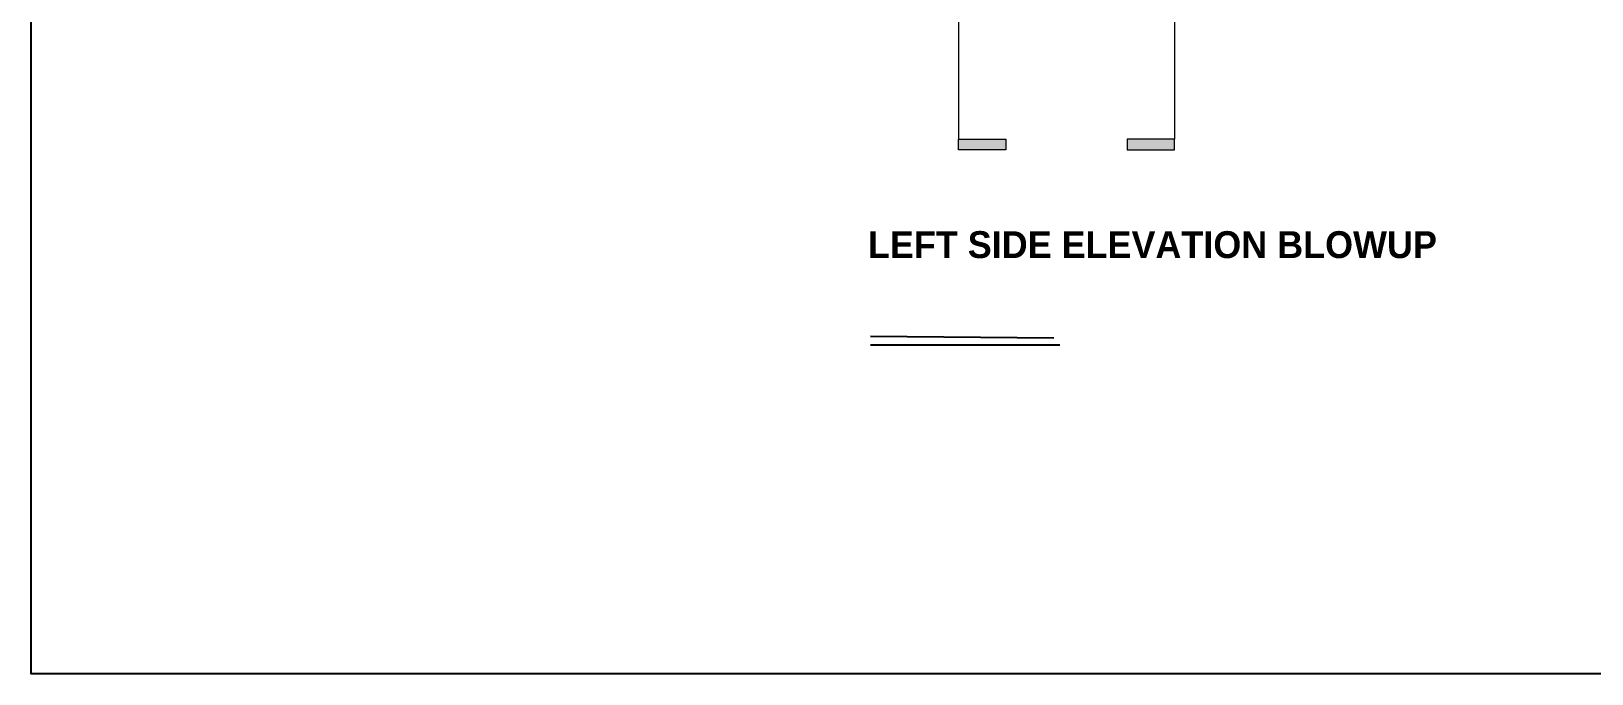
# Model space of a CAD drawing. Header units: inches. Extents: x 22 to 382261, y 22 to 371281.
# Drawn here: x 266401 to 296022, y 100501 to 112689 of the extents above; entities that cross this region are included whole.
import ezdxf

# ---------------------------------------------------------------- set-up
doc = ezdxf.new("R2010")
doc.units = ezdxf.units.IN
doc.header["$MEASUREMENT"] = 0
doc.layers.add('G-ANNO-SYMB', color=111, linetype='Continuous', lineweight=9)
doc.layers.add('G-ANNO-TEXT', color=231, linetype='Continuous', lineweight=9)
doc.styles.add('Century Gothic_B', font='GOTHICB.TTF', dxfattribs={"height": 510})

# ---------------------------------------------------------------- blocks, each defined once
blk = doc.blocks.new('Section - M_Section Tail - Filled-28045-Left Side Elevation - Callout 1')
at = {"layer": 'G-ANNO-SYMB'}
blk.add_hatch(color=256, dxfattribs=at).paths.add_polyline_path([(-10251, -2669), (-9351, -2669), (-9351, -2869), (-10251, -2869)])
for p, q in [((-10251, -2669), (-10251, -2869)), ((-9351, -2669), (-10251, -2669)), ((-10251, -2869), (-9351, -2869)), ((-9351, -2869), (-9351, -2669))]:
    blk.add_line(p, q, dxfattribs=at)

msp = doc.modelspace()

# ---------------------------------------------------------------- linework, layer by layer
for p, q in [((282328.8, 106739.3), (285921.8, 106739.6)), ((282330.4, 106907.1), (285811.1, 106873.8))]:
    msp.add_line(p, q)
msp.add_lwpolyline([(266401.5, 172619), (336326.5, 172619), (336326.5, 100501.1), (266401.5, 100501.1)], close=True)
at = {"layer": 'G-ANNO-SYMB'}
for p, q in [((284001.8, 124239.3), (284001.8, 110639.1)), ((288101.8, 124239.3), (288101.8, 110639.1))]:
    msp.add_line(p, q, dxfattribs=at)

# ---------------------------------------------------------------- block references
at = {"layer": 'G-ANNO-SYMB', "extrusion": (0, 0, -1)}
msp.add_blockref('Section - M_Section Tail - Filled-28045-Left Side Elevation - Callout 1', (-274650.8, 113308), dxfattribs=at)
at = {"layer": 'G-ANNO-SYMB'}
msp.add_blockref('Section - M_Section Tail - Filled-28045-Left Side Elevation - Callout 1', (297452.8, 113308), dxfattribs=at)

# ---------------------------------------------------------------- texts
at = {"layer": 'G-ANNO-TEXT', "color": 7, "insert": (282283.4, 108896.7), "char_height": 510, "width": 11416.497, "attachment_point": 1, "style": 'Century Gothic_B'}
msp.add_mtext('LEFT SIDE ELEVATION BLOWUP', dxfattribs=at)

doc.saveas('drawing.dxf')
